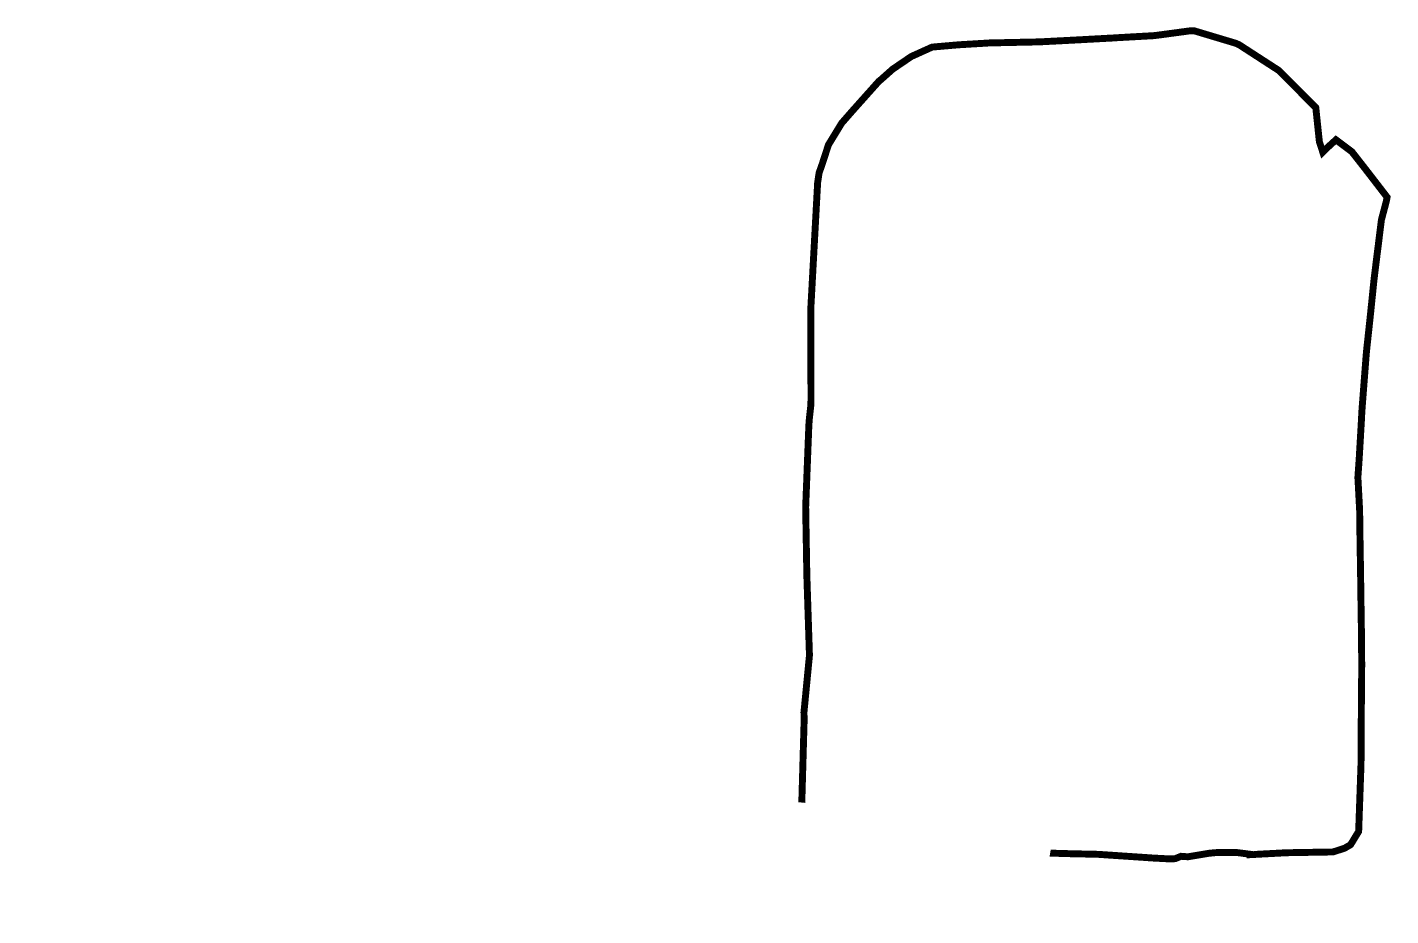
# Model space of a CAD drawing. Header units: metres. Extents: x 210331 to 211316, y 435483 to 436125.
import ezdxf

# ---------------------------------------------------------------- set-up
doc = ezdxf.new("R2010")
doc.units = ezdxf.units.M
doc.linetypes.add('PHANTOM4', pattern=[0.625, 0.3125, -0.0625, 0.0625, -0.0625, 0.0625, -0.0625])
doc.layers.add('00_구역계', color=1, linetype='PHANTOM4')

msp = doc.modelspace()

# ---------------------------------------------------------------- linework, layer by layer
at = {"layer": '00_구역계', "ltscale": 60, "flags": 128}
msp.add_lwpolyline([(210890.92, 435564.69, 0, 0, 0), (210442.46, 435614.23, 0, 0, 0), (210442.46, 435828.85, 0, 0, 0), (210349.25, 435828.85, 0, 0, 0), (210333.85, 435512.18, 0, 0, 0), (211063.32, 435485.45, 0, 0, 0), (211070.35, 435528.16, 5, 5, 0), (211085.05, 435527.73, 5, 5, 0), (211095.03, 435527.51, 5, 5, 0), (211099.62, 435527.41, 5, 5, 0), (211104.86, 435527.29, 5, 5, 0), (211124.72, 435525.96, 5, 5, 0), (211144.88, 435524.6, 5, 5, 0), (211155, 435524.07, 5, 5, 0), (211157.18, 435523.96, 5, 5, 0), (211160.7, 435524.15, 5, 5, 0), (211164.9, 435525.87, 5, 5, 0), (211169.85, 435525.51, 5, 5, 0), (211175.72, 435526.48, 5, 5, 0), (211184.94, 435528.02, 5, 5, 0), (211189.76, 435528.51, 5, 5, 0), (211204.54, 435528.66, 5, 5, 0), (211207.79, 435528.25, 5, 5, 0), (211214.98, 435527.32, 5, 5, 0), (211214.96, 435527.04, 5, 5, 0), (211226.52, 435527.66, 5, 5, 0), (211240.92, 435528.43, 5, 5, 0), (211245.73, 435528.51, 5, 5, 0), (211272.6, 435528.97, 5, 5, 0), (211274.72, 435529, 5, 5, 0), (211277.04, 435529.75, 5, 5, 0), (211283.12, 435531.73, 5, 5, 0), (211287.41, 435534.23, 5, 5, 0), (211293.24, 435543.81, 5, 5, 0), (211294.18, 435570.72, 5, 5, 0), (211294.94, 435592.53, 5, 5, 0), (211295.06, 435607.96, 5, 5, 0), (211295.1, 435618.4, 5, 5, 0), (211295.27, 435648.3, 5, 5, 0), (211295.35, 435653.28, 5, 5, 0), (211295.41, 435655.35, 5, 5, 0), (211295.45, 435665.09, 5, 5, 0), (211295.26, 435686.28, 5, 5, 0), (211294.87, 435712.47, 5, 5, 0), (211294.67, 435726.9, 5, 5, 0), (211294.14, 435759.93, 5, 5, 0), (211293.95, 435775.57, 5, 5, 0), (211292.68, 435799.5, 5, 5, 0), (211293.59, 435812.44, 5, 5, 0), (211295.25, 435840.94, 5, 5, 0), (211295.51, 435846.45, 5, 5, 0), (211295.91, 435851.99, 5, 5, 0), (211298.47, 435885.22, 5, 5, 0), (211298.9, 435890.53, 5, 5, 0), (211301.85, 435917.99, 5, 5, 0), (211304.35, 435942.52, 5, 5, 0), (211304.81, 435946.28, 5, 5, 0), (211306.07, 435956.54, 5, 5, 0), (211306.53, 435960.25, 5, 5, 0), (211307.43, 435967.32, 5, 5, 0), (211307.75, 435969.96, 5, 5, 0), (211309.66, 435985.4, 5, 5, 0), (211313.3, 435999.2, 5, 5, 0), (211313.76, 436001.9, 5, 5, 0), (211298.21, 436022.07, 5, 5, 0), (211288.29, 436034.73, 5, 5, 0), (211276.83, 436043.3, 5, 5, 0), (211272.12, 436039.03, 5, 5, 0), (211267.33, 436034.38, 5, 5, 0), (211264.86, 436041.88, 5, 5, 0), (211264.08, 436049.26, 5, 5, 0), (211262.96, 436059.92, 5, 5, 0), (211262.27, 436066.5, 5, 5, 0), (211236.32, 436092.61, 5, 5, 0), (211235.24, 436093.56, 5, 5, 0), (211207.01, 436111.84, 5, 5, 0), (211204.6, 436112.96, 5, 5, 0), (211174.27, 436122.05, 5, 5, 0), (211171.73, 436122.02, 5, 5, 0), (211147.53, 436118.77, 5, 5, 0), (211144.95, 436118.48, 5, 5, 0), (211119.48, 436117.06, 5, 5, 0), (211114.94, 436116.77, 5, 5, 0), (211111.95, 436116.62, 5, 5, 0), (211089.53, 436115.4, 5, 5, 0), (211063.66, 436114.06, 5, 5, 0), (211061.42, 436113.98, 5, 5, 0), (211026.56, 436113.24, 5, 5, 0), (211003.98, 436111.88, 5, 5, 0), (210985.08, 436110.24, 5, 5, 0), (210970.02, 436103.44, 5, 5, 0), (210956.56, 436094.28, 5, 5, 0), (210948.31, 436086.95, 5, 5, 0), (210946.51, 436085.46, 5, 5, 0), (210927.76, 436064.48, 5, 5, 0), (210919.72, 436055.29, 5, 5, 0), (210910.17, 436039.67, 5, 5, 0), (210905.82, 436026.24, 5, 5, 0), (210903.43, 436019.43, 5, 5, 0), (210902.37, 436012.39, 5, 5, 0), (210899.91, 435967.07, 5, 5, 0), (210897.45, 435921.8, 5, 5, 0), (210897.47, 435883.36, 5, 5, 0), (210897.47, 435871.51, 5, 5, 0), (210897.59, 435863.73, 5, 5, 0), (210897.53, 435852.2, 5, 5, 0), (210896.36, 435841.66, 5, 5, 0), (210896.03, 435837.24, 5, 5, 0), (210893.73, 435778.25, 5, 5, 0), (210893.85, 435770.34, 5, 5, 0), (210894.43, 435736.78, 5, 5, 0), (210894.54, 435729.55, 5, 5, 0), (210896.46, 435670.99, 5, 5, 0), (210892.47, 435629.74, 5, 5, 0), (210892.64, 435624.79, 5, 5, 0)], format="xyseb", close=True, dxfattribs=at)

doc.saveas('drawing.dxf')
